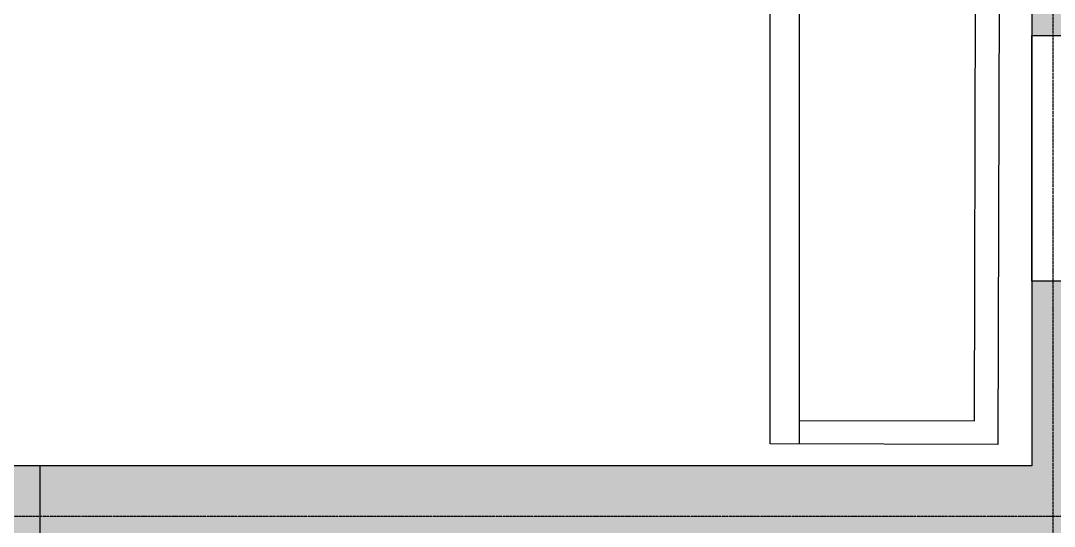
# Model space of a CAD drawing. Header units: millimetres. Extents: x -129048 to 476301, y -5853 to 215316.
# Drawn here: x 11167 to 18618, y 20483 to 24124 of the extents above; entities that cross this region are included whole.
import ezdxf

# ---------------------------------------------------------------- set-up
doc = ezdxf.new("R2010")
doc.units = ezdxf.units.MM
doc.linetypes.add('ADSK_Линия сетки', pattern=[25, 20, -2.5, 0, -2.5])
doc.linetypes.add('ADSK_Снесено', pattern=[4.5, 3, -1.5])
doc.layers.add('Линии', color=7, linetype='Continuous', lineweight=9, true_color=0x00a600)
doc.layers.add('Стены наружные', color=1, linetype='ADSK_Снесено', lineweight=18, true_color=0xff0000)

msp = doc.modelspace()

# ---------------------------------------------------------------- hatches: boundary and pattern name
at = {"layer": 'Стены наружные', "linetype": 'Continuous', "lineweight": 25, "true_color": 0x636466}
h = msp.add_hatch(color=251, dxfattribs=at)
h.paths.add_polyline_path([(18455.83536, 20408.63165), (18965.83536, 20408.63165), (18965.83536, 22247.07028), (18455.83536, 22247.07028), (18455.83536, 20652.47335)])
h.paths.add_polyline_path([(18882.75556, 24017.07028), (18965.83536, 24017.07028), (18965.83536, 25289.20755), (18455.83536, 25289.20755), (18455.83536, 24017.07028)])
h.paths.add_polyline_path([(18455.83536, 27059.20755), (18965.83536, 27059.20755), (18965.83536, 28334.13742), (18455.83536, 28334.13742), (18455.83536, 27100.04704)])
h.paths.add_polyline_path([(18882.75556, 30104.13742), (18965.83536, 30104.13742), (18965.83536, 31381.18655), (18455.83536, 31381.18655), (18455.83536, 30104.13742)])
h.paths.add_polyline_path([(18455.83536, 33151.18655), (18965.83536, 33151.18655), (18965.83536, 34431.1553), (18455.83536, 34431.1553), (18455.83536, 33474.19606)])
h.paths.add_polyline_path([(18965.83536, 36201.1553), (18965.83536, 37474.16835), (18455.83536, 37474.16835), (18455.83536, 36201.1553), (18882.75556, 36201.1553)])
h.paths.add_polyline_path([(18882.75556, 39244.16835), (18965.83536, 39244.16835), (18965.83536, 40490.18482), (18455.83536, 40490.18482), (18455.83536, 39244.16835)])
h.paths.add_polyline_path([(18882.75556, 42260.18482), (18965.83536, 42260.18482), (18965.83536, 43015.12698), (18455.83536, 43015.12698), (18455.83536, 42260.18482)])
h = msp.add_hatch(color=251, dxfattribs=at)
h.paths.add_polyline_path([(16653.28773, 20408.63165), (18455.83536, 20408.63165), (18455.83536, 20918.63165), (10152.7428, 20918.63165), (10152.7428, 20408.63165), (14423.81989, 20408.63165)])
h.paths.add_polyline_path([(7683.55639, 20408.63165), (8422.7428, 20408.63165), (8422.7428, 20918.63165), (6478.23694, 20918.63165), (6478.23694, 20408.63165), (7420.80755, 20408.63165)])
h.paths.add_polyline_path([(4663.23694, 20408.63165), (4663.23694, 20918.63165), (3433.49902, 20918.63165), (3433.49902, 20408.63165), (3762.63939, 20408.63165)])

# ---------------------------------------------------------------- linework, layer by layer
at = {"linetype": 'ADSK_Линия сетки', "lineweight": 25}
for p, q in [((18609.91035, -4984.78696), (18609.91035, 44534.78674)), ((-11086.22475, 20556.78828), (57141.71826, 20556.78828))]:
    msp.add_line(p, q, dxfattribs=at)
at = {"color": 251, "lineweight": 25, "true_color": 0x636466}
msp.add_lwpolyline([(11305.23612, 20918.63165), (11305.23612, 17842.18437), (18515.92029, 17781.12051), (38729.7038, 17793.79848), (38729.7038, 20934.05859), (31317.01602, 20934.05859), (31317.01602, 43525.12698), (18455.83536, 43525.12698), (18455.83536, 20918.63165), (11305.23612, 20918.63165)], dxfattribs=at)
at = {"layer": 'Линии', "color": 251, "lineweight": 25, "true_color": 0x636466}
for p, q in [((16569.27574, 21075.90291), (16569.27574, 29194.89823)), ((18041.86724, 21243.29241), (18060.90098, 28750.11375)), ((18230.90043, 28749.68272), (18211.43598, 21072.99152)), ((16779.27574, 27860.51013), (16779.27574, 21075.5306)), ((16779.27574, 21245.53087), (18041.86724, 21243.29241)), ((18211.43598, 21072.99152), (16569.27574, 21075.90291))]:
    msp.add_line(p, q, dxfattribs=at)
at = {"layer": 'Стены наружные', "color": 251, "linetype": 'Continuous', "lineweight": 25, "true_color": 0x636466}
for p, q in [((18455.83536, 25289.20755), (18455.83536, 24017.07028)), ((18455.83536, 24017.07028), (18965.83536, 24017.07028)), ((18455.83536, 22247.07028), (18455.83536, 24017.07028)), ((18455.83536, 22247.07028), (18455.83536, 20918.63165)), ((18965.83536, 22247.07028), (18455.83536, 22247.07028)), ((18455.83536, 20918.63165), (10152.7428, 20918.63165))]:
    msp.add_line(p, q, dxfattribs=at)

doc.saveas('drawing.dxf')
